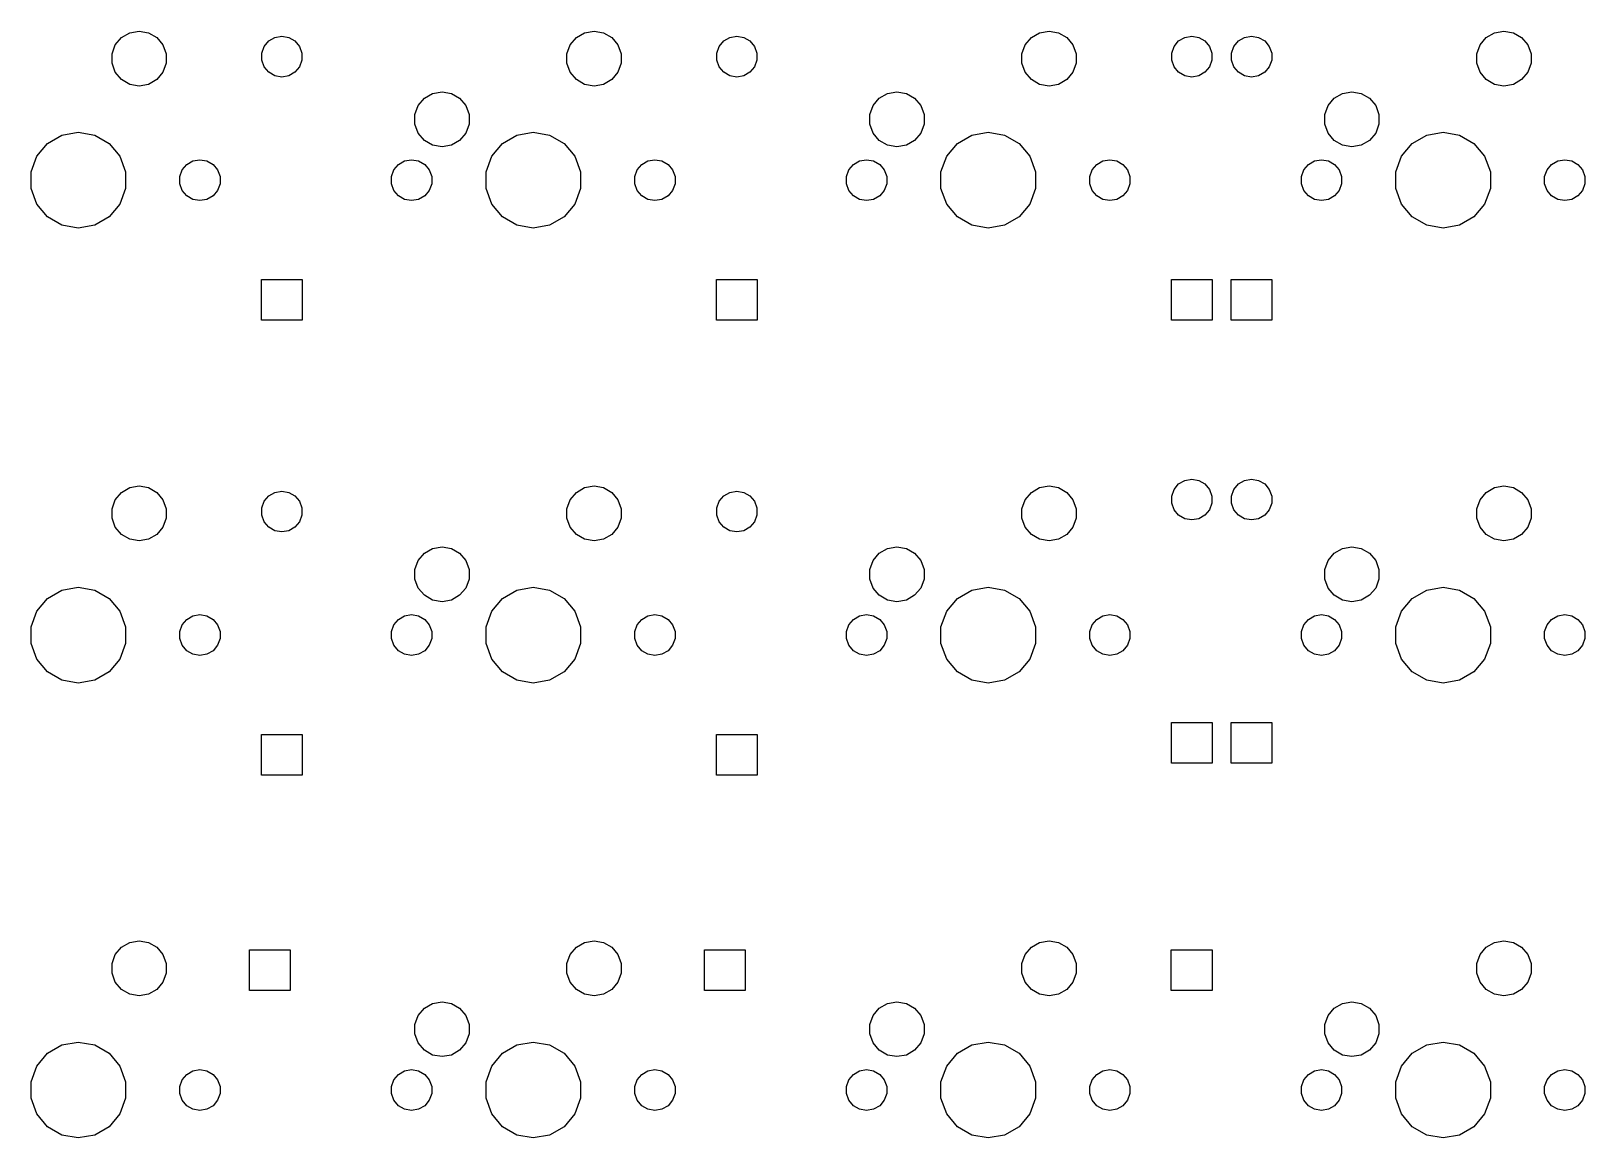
# Model space of a CAD drawing. Extents: x 16 to 275, y -108 to -13.
# Drawn here: x 77 to 141.9, y -62 to -15.8 of the extents above; entities that cross this region are included whole.
import ezdxf

# ---------------------------------------------------------------- set-up
doc = ezdxf.new("R2010")
doc.units = 0
doc.header["$MEASUREMENT"] = 0
doc.layers.add('BLACK', color=7, linetype='CONTINUOUS')

msp = doc.modelspace()

# ---------------------------------------------------------------- linework, layer by layer
at = {"layer": 'Black'}
for p, q in [((80.5464, -16.3463), (80.8025, -16.0411)), ((80.8025, -16.0411), (81.1476, -15.8418)), ((81.1476, -15.8418), (81.54, -15.7726)), ((81.54, -15.7726), (81.9324, -15.8418)), ((81.9324, -15.8418), (82.2775, -16.0411)), ((82.2775, -16.0411), (82.5336, -16.3463)), ((86.7639, -16.413), (86.9543, -16.1861)), ((86.9543, -16.1861), (87.2108, -16.038)), ((87.2108, -16.038), (87.5025, -15.9866)), ((87.5025, -15.9866), (87.7942, -16.038)), ((87.7942, -16.038), (88.0508, -16.1861)), ((88.0508, -16.1861), (88.2412, -16.413)), ((99.5464, -16.3463), (99.8025, -16.0411)), ((99.8025, -16.0411), (100.148, -15.8418)), ((100.148, -15.8418), (100.54, -15.7726)), ((100.54, -15.7726), (100.932, -15.8418)), ((100.932, -15.8418), (101.278, -16.0411)), ((101.278, -16.0411), (101.534, -16.3463)), ((105.764, -16.413), (105.954, -16.1861)), ((105.954, -16.1861), (106.211, -16.038)), ((106.211, -16.038), (106.503, -15.9866)), ((106.503, -15.9866), (106.794, -16.038)), ((106.794, -16.038), (107.051, -16.1861)), ((107.051, -16.1861), (107.241, -16.413)), ((118.546, -16.3463), (118.802, -16.0411)), ((118.802, -16.0411), (119.148, -15.8418)), ((119.148, -15.8418), (119.54, -15.7726)), ((119.54, -15.7726), (119.932, -15.8418)), ((119.932, -15.8418), (120.278, -16.0411)), ((120.278, -16.0411), (120.534, -16.3463)), ((124.764, -16.413), (124.954, -16.1861)), ((124.954, -16.1861), (125.211, -16.038)), ((125.211, -16.038), (125.503, -15.9866)), ((125.503, -15.9866), (125.794, -16.038)), ((125.794, -16.038), (126.051, -16.1861)), ((126.051, -16.1861), (126.241, -16.413)), ((127.264, -16.413), (127.454, -16.1861)), ((127.454, -16.1861), (127.711, -16.038)), ((127.711, -16.038), (128.003, -15.9866)), ((128.003, -15.9866), (128.294, -16.038)), ((128.294, -16.038), (128.551, -16.1861)), ((128.551, -16.1861), (128.741, -16.413)), ((137.546, -16.3463), (137.802, -16.0411)), ((137.802, -16.0411), (138.148, -15.8418)), ((138.148, -15.8418), (138.54, -15.7726)), ((138.54, -15.7726), (138.932, -15.8418)), ((138.932, -15.8418), (139.278, -16.0411)), ((139.278, -16.0411), (139.534, -16.3463)), ((80.4101, -16.7208), (80.5464, -16.3463)), ((80.4101, -17.1192), (80.4101, -16.7208)), ((82.5336, -16.3463), (82.6699, -16.7208)), ((82.6699, -16.7208), (82.6699, -17.1192)), ((86.6626, -16.6914), (86.7639, -16.413)), ((86.6626, -16.9876), (86.6626, -16.6914)), ((88.2412, -16.413), (88.3425, -16.6914)), ((88.3425, -16.6914), (88.3425, -16.9876)), ((99.4101, -16.7208), (99.5464, -16.3463)), ((99.4101, -17.1192), (99.4101, -16.7208)), ((101.534, -16.3463), (101.67, -16.7208)), ((101.67, -16.7208), (101.67, -17.1192)), ((105.663, -16.6914), (105.764, -16.413)), ((105.663, -16.9876), (105.663, -16.6914)), ((107.241, -16.413), (107.342, -16.6914)), ((107.342, -16.6914), (107.342, -16.9876)), ((118.41, -16.7208), (118.546, -16.3463)), ((118.41, -17.1192), (118.41, -16.7208)), ((120.534, -16.3463), (120.67, -16.7208)), ((120.67, -16.7208), (120.67, -17.1192)), ((124.663, -16.6914), (124.764, -16.413)), ((124.663, -16.9876), (124.663, -16.6914)), ((126.241, -16.413), (126.342, -16.6914)), ((126.342, -16.6914), (126.342, -16.9876)), ((127.163, -16.6914), (127.264, -16.413)), ((127.163, -16.9876), (127.163, -16.6914)), ((128.741, -16.413), (128.842, -16.6914)), ((128.842, -16.6914), (128.842, -16.9876)), ((137.41, -16.7208), (137.546, -16.3463)), ((137.41, -17.1192), (137.41, -16.7208)), ((139.534, -16.3463), (139.67, -16.7208)), ((139.67, -16.7208), (139.67, -17.1192)), ((80.5464, -17.4937), (80.4101, -17.1192)), ((80.8025, -17.7989), (80.5464, -17.4937)), ((82.5336, -17.4937), (82.2775, -17.7989)), ((82.6699, -17.1192), (82.5336, -17.4937)), ((86.7639, -17.2659), (86.6626, -16.9876)), ((86.9543, -17.4928), (86.7639, -17.2659)), ((87.2108, -17.6409), (86.9543, -17.4928)), ((88.0508, -17.4928), (87.7942, -17.6409)), ((88.2412, -17.2659), (88.0508, -17.4928)), ((88.3425, -16.9876), (88.2412, -17.2659)), ((99.5464, -17.4937), (99.4101, -17.1192)), ((99.8025, -17.7989), (99.5464, -17.4937)), ((101.534, -17.4937), (101.278, -17.7989)), ((101.67, -17.1192), (101.534, -17.4937)), ((105.764, -17.2659), (105.663, -16.9876)), ((105.954, -17.4928), (105.764, -17.2659)), ((106.211, -17.6409), (105.954, -17.4928)), ((107.051, -17.4928), (106.794, -17.6409)), ((107.241, -17.2659), (107.051, -17.4928)), ((107.342, -16.9876), (107.241, -17.2659)), ((118.546, -17.4937), (118.41, -17.1192)), ((118.802, -17.7989), (118.546, -17.4937)), ((120.534, -17.4937), (120.278, -17.7989)), ((120.67, -17.1192), (120.534, -17.4937)), ((124.764, -17.2659), (124.663, -16.9876)), ((124.954, -17.4928), (124.764, -17.2659)), ((125.211, -17.6409), (124.954, -17.4928)), ((126.051, -17.4928), (125.794, -17.6409)), ((126.241, -17.2659), (126.051, -17.4928)), ((126.342, -16.9876), (126.241, -17.2659)), ((127.264, -17.2659), (127.163, -16.9876)), ((127.454, -17.4928), (127.264, -17.2659)), ((127.711, -17.6409), (127.454, -17.4928)), ((128.551, -17.4928), (128.294, -17.6409)), ((128.741, -17.2659), (128.551, -17.4928)), ((128.842, -16.9876), (128.741, -17.2659)), ((137.546, -17.4937), (137.41, -17.1192)), ((137.802, -17.7989), (137.546, -17.4937)), ((139.534, -17.4937), (139.278, -17.7989)), ((139.67, -17.1192), (139.534, -17.4937)), ((81.1476, -17.9982), (80.8025, -17.7989)), ((81.54, -18.0674), (81.1476, -17.9982)), ((81.9324, -17.9982), (81.54, -18.0674)), ((82.2775, -17.7989), (81.9324, -17.9982)), ((87.5025, -17.6924), (87.2108, -17.6409)), ((87.7942, -17.6409), (87.5025, -17.6924)), ((100.148, -17.9982), (99.8025, -17.7989)), ((100.54, -18.0674), (100.148, -17.9982)), ((100.932, -17.9982), (100.54, -18.0674)), ((101.278, -17.7989), (100.932, -17.9982)), ((106.503, -17.6924), (106.211, -17.6409)), ((106.794, -17.6409), (106.503, -17.6924)), ((119.148, -17.9982), (118.802, -17.7989)), ((119.54, -18.0674), (119.148, -17.9982)), ((119.932, -17.9982), (119.54, -18.0674)), ((120.278, -17.7989), (119.932, -17.9982)), ((125.503, -17.6924), (125.211, -17.6409)), ((125.794, -17.6409), (125.503, -17.6924)), ((128.003, -17.6924), (127.711, -17.6409)), ((128.294, -17.6409), (128.003, -17.6924)), ((138.148, -17.9982), (137.802, -17.7989)), ((138.54, -18.0674), (138.148, -17.9982)), ((138.932, -17.9982), (138.54, -18.0674)), ((139.278, -17.7989), (138.932, -17.9982)), ((93.1964, -18.8863), (93.4525, -18.5811)), ((93.4525, -18.5811), (93.7976, -18.3818)), ((93.7976, -18.3818), (94.19, -18.3126)), ((94.19, -18.3126), (94.5824, -18.3818)), ((94.5824, -18.3818), (94.9275, -18.5811)), ((94.9275, -18.5811), (95.1836, -18.8863)), ((112.196, -18.8863), (112.452, -18.5811)), ((112.452, -18.5811), (112.798, -18.3818)), ((112.798, -18.3818), (113.19, -18.3126)), ((113.19, -18.3126), (113.582, -18.3818)), ((113.582, -18.3818), (113.928, -18.5811)), ((113.928, -18.5811), (114.184, -18.8863)), ((131.196, -18.8863), (131.452, -18.5811)), ((131.452, -18.5811), (131.798, -18.3818)), ((131.798, -18.3818), (132.19, -18.3126)), ((132.19, -18.3126), (132.582, -18.3818)), ((132.582, -18.3818), (132.928, -18.5811)), ((132.928, -18.5811), (133.184, -18.8863)), ((93.0601, -19.2608), (93.1964, -18.8863)), ((93.0601, -19.6592), (93.0601, -19.2608)), ((95.1836, -18.8863), (95.3199, -19.2608)), ((95.3199, -19.2608), (95.3199, -19.6592)), ((112.06, -19.2608), (112.196, -18.8863)), ((112.06, -19.6592), (112.06, -19.2608)), ((114.184, -18.8863), (114.32, -19.2608)), ((114.32, -19.2608), (114.32, -19.6592)), ((131.06, -19.2608), (131.196, -18.8863)), ((131.06, -19.6592), (131.06, -19.2608)), ((133.184, -18.8863), (133.32, -19.2608)), ((133.32, -19.2608), (133.32, -19.6592)), ((78.3154, -20.1192), (79, -19.9985)), ((79, -19.9985), (79.6846, -20.1192)), ((93.1964, -20.0337), (93.0601, -19.6592)), ((93.4525, -20.3389), (93.1964, -20.0337)), ((95.1836, -20.0337), (94.9275, -20.3389)), ((95.3199, -19.6592), (95.1836, -20.0337)), ((97.3154, -20.1192), (98, -19.9985)), ((98, -19.9985), (98.6846, -20.1192)), ((112.196, -20.0337), (112.06, -19.6592)), ((112.452, -20.3389), (112.196, -20.0337)), ((114.184, -20.0337), (113.928, -20.3389)), ((114.32, -19.6592), (114.184, -20.0337)), ((116.315, -20.1192), (117, -19.9985)), ((117, -19.9985), (117.685, -20.1192)), ((131.196, -20.0337), (131.06, -19.6592)), ((131.452, -20.3389), (131.196, -20.0337)), ((133.184, -20.0337), (132.928, -20.3389)), ((133.32, -19.6592), (133.184, -20.0337)), ((135.315, -20.1192), (136, -19.9985)), ((136, -19.9985), (136.685, -20.1192)), ((77.2666, -20.9992), (77.7134, -20.4667)), ((77.7134, -20.4667), (78.3154, -20.1192)), ((79.6846, -20.1192), (80.2865, -20.4667)), ((80.2865, -20.4667), (80.7334, -20.9992)), ((93.7976, -20.5382), (93.4525, -20.3389)), ((94.19, -20.6074), (93.7976, -20.5382)), ((94.5824, -20.5382), (94.19, -20.6074)), ((94.9275, -20.3389), (94.5824, -20.5382)), ((96.2666, -20.9992), (96.7134, -20.4667)), ((96.7134, -20.4667), (97.3154, -20.1192)), ((98.6846, -20.1192), (99.2865, -20.4667)), ((99.2865, -20.4667), (99.7334, -20.9992)), ((112.798, -20.5382), (112.452, -20.3389)), ((113.19, -20.6074), (112.798, -20.5382)), ((113.582, -20.5382), (113.19, -20.6074)), ((113.928, -20.3389), (113.582, -20.5382)), ((115.267, -20.9992), (115.713, -20.4667)), ((115.713, -20.4667), (116.315, -20.1192)), ((117.685, -20.1192), (118.287, -20.4667)), ((118.287, -20.4667), (118.733, -20.9992)), ((131.798, -20.5382), (131.452, -20.3389)), ((132.19, -20.6074), (131.798, -20.5382)), ((132.582, -20.5382), (132.19, -20.6074)), ((132.928, -20.3389), (132.582, -20.5382)), ((134.267, -20.9992), (134.713, -20.4667)), ((134.713, -20.4667), (135.315, -20.1192)), ((136.685, -20.1192), (137.287, -20.4667)), ((137.287, -20.4667), (137.733, -20.9992)), ((77.0289, -21.6524), (77.2666, -20.9992)), ((80.7334, -20.9992), (80.9711, -21.6524)), ((83.3403, -21.5729), (83.531, -21.3457)), ((83.531, -21.3457), (83.7879, -21.1974)), ((83.7879, -21.1974), (84.08, -21.1458)), ((84.08, -21.1458), (84.3721, -21.1974)), ((84.3721, -21.1974), (84.629, -21.3457)), ((84.629, -21.3457), (84.8197, -21.5729)), ((92.1803, -21.5729), (92.371, -21.3457)), ((92.371, -21.3457), (92.6279, -21.1974)), ((92.6279, -21.1974), (92.92, -21.1458)), ((92.92, -21.1458), (93.2121, -21.1974)), ((93.2121, -21.1974), (93.469, -21.3457)), ((93.469, -21.3457), (93.6597, -21.5729)), ((96.0289, -21.6524), (96.2666, -20.9992)), ((99.7334, -20.9992), (99.9711, -21.6524)), ((102.34, -21.5729), (102.531, -21.3457)), ((102.531, -21.3457), (102.788, -21.1974)), ((102.788, -21.1974), (103.08, -21.1458)), ((103.08, -21.1458), (103.372, -21.1974)), ((103.372, -21.1974), (103.629, -21.3457)), ((103.629, -21.3457), (103.82, -21.5729)), ((111.18, -21.5729), (111.371, -21.3457)), ((111.371, -21.3457), (111.628, -21.1974)), ((111.628, -21.1974), (111.92, -21.1458)), ((111.92, -21.1458), (112.212, -21.1974)), ((112.212, -21.1974), (112.469, -21.3457)), ((112.469, -21.3457), (112.66, -21.5729)), ((115.029, -21.6524), (115.267, -20.9992)), ((118.733, -20.9992), (118.971, -21.6524)), ((121.34, -21.5729), (121.531, -21.3457)), ((121.531, -21.3457), (121.788, -21.1974)), ((121.788, -21.1974), (122.08, -21.1458)), ((122.08, -21.1458), (122.372, -21.1974)), ((122.372, -21.1974), (122.629, -21.3457)), ((122.629, -21.3457), (122.82, -21.5729)), ((130.18, -21.5729), (130.371, -21.3457)), ((130.371, -21.3457), (130.628, -21.1974)), ((130.628, -21.1974), (130.92, -21.1458)), ((130.92, -21.1458), (131.212, -21.1974)), ((131.212, -21.1974), (131.469, -21.3457)), ((131.469, -21.3457), (131.66, -21.5729)), ((134.029, -21.6524), (134.267, -20.9992)), ((137.733, -20.9992), (137.971, -21.6524)), ((140.34, -21.5729), (140.531, -21.3457)), ((140.531, -21.3457), (140.788, -21.1974)), ((140.788, -21.1974), (141.08, -21.1458)), ((141.08, -21.1458), (141.372, -21.1974)), ((141.372, -21.1974), (141.629, -21.3457)), ((141.629, -21.3457), (141.82, -21.5729)), ((77.0289, -22.3476), (77.0289, -21.6524)), ((80.9711, -21.6524), (80.9711, -22.3476)), ((83.2388, -21.8517), (83.3403, -21.5729)), ((83.2388, -22.1483), (83.2388, -21.8517)), ((84.8197, -21.5729), (84.9212, -21.8517)), ((84.9212, -21.8517), (84.9212, -22.1483)), ((92.0788, -21.8517), (92.1803, -21.5729)), ((92.0788, -22.1483), (92.0788, -21.8517)), ((93.6597, -21.5729), (93.7612, -21.8517)), ((93.7612, -21.8517), (93.7612, -22.1483)), ((96.0289, -22.3476), (96.0289, -21.6524)), ((99.9711, -21.6524), (99.9711, -22.3476)), ((102.239, -21.8517), (102.34, -21.5729)), ((102.239, -22.1483), (102.239, -21.8517)), ((103.82, -21.5729), (103.921, -21.8517)), ((103.921, -21.8517), (103.921, -22.1483)), ((111.079, -21.8517), (111.18, -21.5729)), ((111.079, -22.1483), (111.079, -21.8517)), ((112.66, -21.5729), (112.761, -21.8517)), ((112.761, -21.8517), (112.761, -22.1483)), ((115.029, -22.3476), (115.029, -21.6524)), ((118.971, -21.6524), (118.971, -22.3476)), ((121.239, -21.8517), (121.34, -21.5729)), ((121.239, -22.1483), (121.239, -21.8517)), ((122.82, -21.5729), (122.921, -21.8517)), ((122.921, -21.8517), (122.921, -22.1483)), ((130.079, -21.8517), (130.18, -21.5729)), ((130.079, -22.1483), (130.079, -21.8517)), ((131.66, -21.5729), (131.761, -21.8517)), ((131.761, -21.8517), (131.761, -22.1483)), ((134.029, -22.3476), (134.029, -21.6524)), ((137.971, -21.6524), (137.971, -22.3476)), ((140.239, -21.8517), (140.34, -21.5729)), ((140.239, -22.1483), (140.239, -21.8517)), ((141.82, -21.5729), (141.921, -21.8517)), ((141.921, -21.8517), (141.921, -22.1483)), ((77.2666, -23.0008), (77.0289, -22.3476)), ((80.9711, -22.3476), (80.7334, -23.0008)), ((83.3403, -22.4271), (83.2388, -22.1483)), ((83.531, -22.6543), (83.3403, -22.4271)), ((83.7879, -22.8026), (83.531, -22.6543)), ((84.629, -22.6543), (84.3721, -22.8026)), ((84.8197, -22.4271), (84.629, -22.6543)), ((84.9212, -22.1483), (84.8197, -22.4271)), ((92.1803, -22.4271), (92.0788, -22.1483)), ((92.371, -22.6543), (92.1803, -22.4271)), ((92.6279, -22.8026), (92.371, -22.6543)), ((93.469, -22.6543), (93.2121, -22.8026)), ((93.6597, -22.4271), (93.469, -22.6543)), ((93.7612, -22.1483), (93.6597, -22.4271)), ((96.2666, -23.0008), (96.0289, -22.3476)), ((99.9711, -22.3476), (99.7334, -23.0008)), ((102.34, -22.4271), (102.239, -22.1483)), ((102.531, -22.6543), (102.34, -22.4271)), ((102.788, -22.8026), (102.531, -22.6543)), ((103.629, -22.6543), (103.372, -22.8026)), ((103.82, -22.4271), (103.629, -22.6543)), ((103.921, -22.1483), (103.82, -22.4271)), ((111.18, -22.4271), (111.079, -22.1483)), ((111.371, -22.6543), (111.18, -22.4271)), ((111.628, -22.8026), (111.371, -22.6543)), ((112.469, -22.6543), (112.212, -22.8026)), ((112.66, -22.4271), (112.469, -22.6543)), ((112.761, -22.1483), (112.66, -22.4271)), ((115.267, -23.0008), (115.029, -22.3476)), ((118.971, -22.3476), (118.733, -23.0008)), ((121.34, -22.4271), (121.239, -22.1483)), ((121.531, -22.6543), (121.34, -22.4271)), ((121.788, -22.8026), (121.531, -22.6543)), ((122.629, -22.6543), (122.372, -22.8026)), ((122.82, -22.4271), (122.629, -22.6543)), ((122.921, -22.1483), (122.82, -22.4271)), ((130.18, -22.4271), (130.079, -22.1483)), ((130.371, -22.6543), (130.18, -22.4271)), ((130.628, -22.8026), (130.371, -22.6543)), ((131.469, -22.6543), (131.212, -22.8026)), ((131.66, -22.4271), (131.469, -22.6543)), ((131.761, -22.1483), (131.66, -22.4271)), ((134.267, -23.0008), (134.029, -22.3476)), ((137.971, -22.3476), (137.733, -23.0008)), ((140.34, -22.4271), (140.239, -22.1483)), ((140.531, -22.6543), (140.34, -22.4271)), ((140.788, -22.8026), (140.531, -22.6543)), ((141.629, -22.6543), (141.372, -22.8026)), ((141.82, -22.4271), (141.629, -22.6543)), ((141.921, -22.1483), (141.82, -22.4271)), ((77.7134, -23.5332), (77.2666, -23.0008)), ((80.7334, -23.0008), (80.2865, -23.5332)), ((84.08, -22.8542), (83.7879, -22.8026)), ((84.3721, -22.8026), (84.08, -22.8542)), ((92.92, -22.8542), (92.6279, -22.8026)), ((93.2121, -22.8026), (92.92, -22.8542)), ((96.7134, -23.5332), (96.2666, -23.0008)), ((99.7334, -23.0008), (99.2865, -23.5332)), ((103.08, -22.8542), (102.788, -22.8026)), ((103.372, -22.8026), (103.08, -22.8542)), ((111.92, -22.8542), (111.628, -22.8026)), ((112.212, -22.8026), (111.92, -22.8542)), ((115.713, -23.5332), (115.267, -23.0008)), ((118.733, -23.0008), (118.287, -23.5332)), ((122.08, -22.8542), (121.788, -22.8026)), ((122.372, -22.8026), (122.08, -22.8542)), ((130.92, -22.8542), (130.628, -22.8026)), ((131.212, -22.8026), (130.92, -22.8542)), ((134.713, -23.5332), (134.267, -23.0008)), ((137.733, -23.0008), (137.287, -23.5332)), ((141.08, -22.8542), (140.788, -22.8026)), ((141.372, -22.8026), (141.08, -22.8542)), ((78.3154, -23.8808), (77.7134, -23.5332)), ((79, -24.0015), (78.3154, -23.8808)), ((79.6846, -23.8808), (79, -24.0015)), ((80.2865, -23.5332), (79.6846, -23.8808)), ((97.3154, -23.8808), (96.7134, -23.5332)), ((98, -24.0015), (97.3154, -23.8808)), ((98.6846, -23.8808), (98, -24.0015)), ((99.2865, -23.5332), (98.6846, -23.8808)), ((116.315, -23.8808), (115.713, -23.5332)), ((117, -24.0015), (116.315, -23.8808)), ((117.685, -23.8808), (117, -24.0015)), ((118.287, -23.5332), (117.685, -23.8808)), ((135.315, -23.8808), (134.713, -23.5332)), ((136, -24.0015), (135.315, -23.8808)), ((136.685, -23.8808), (136, -24.0015)), ((137.287, -23.5332), (136.685, -23.8808)), ((86.6529, -27.8491), (86.6529, -26.1498)), ((86.6529, -26.1498), (88.3522, -26.1498)), ((88.3522, -26.1498), (88.3522, -27.8491)), ((105.653, -27.8491), (105.653, -26.1498)), ((105.653, -26.1498), (107.352, -26.1498)), ((107.352, -26.1498), (107.352, -27.8491)), ((124.653, -27.8491), (124.653, -26.1498)), ((124.653, -26.1498), (126.352, -26.1498)), ((126.352, -26.1498), (126.352, -27.8491)), ((127.153, -27.8491), (127.153, -26.1498)), ((127.153, -26.1498), (128.852, -26.1498)), ((128.852, -26.1498), (128.852, -27.8491)), ((88.3522, -27.8491), (86.6529, -27.8491)), ((107.352, -27.8491), (105.653, -27.8491)), ((126.352, -27.8491), (124.653, -27.8491)), ((128.852, -27.8491), (127.153, -27.8491)), ((80.5464, -35.3463), (80.8025, -35.0411)), ((80.8025, -35.0411), (81.1476, -34.8418)), ((81.1476, -34.8418), (81.54, -34.7726)), ((81.54, -34.7726), (81.9324, -34.8418)), ((81.9324, -34.8418), (82.2775, -35.0411)), ((82.2775, -35.0411), (82.5336, -35.3463)), ((86.9543, -35.1861), (87.2108, -35.038)), ((87.2108, -35.038), (87.5025, -34.9866)), ((87.5025, -34.9866), (87.7942, -35.038)), ((87.7942, -35.038), (88.0508, -35.1861)), ((99.5464, -35.3463), (99.8025, -35.0411)), ((99.8025, -35.0411), (100.148, -34.8418)), ((100.148, -34.8418), (100.54, -34.7726)), ((100.54, -34.7726), (100.932, -34.8418)), ((100.932, -34.8418), (101.278, -35.0411)), ((101.278, -35.0411), (101.534, -35.3463)), ((105.954, -35.1861), (106.211, -35.038)), ((106.211, -35.038), (106.503, -34.9866)), ((106.503, -34.9866), (106.794, -35.038)), ((106.794, -35.038), (107.051, -35.1861)), ((118.546, -35.3463), (118.802, -35.0411)), ((118.802, -35.0411), (119.148, -34.8418)), ((119.148, -34.8418), (119.54, -34.7726)), ((119.54, -34.7726), (119.932, -34.8418)), ((119.932, -34.8418), (120.278, -35.0411)), ((120.278, -35.0411), (120.534, -35.3463)), ((124.663, -35.1914), (124.764, -34.913)), ((124.764, -34.913), (124.954, -34.6861)), ((124.954, -34.6861), (125.211, -34.538)), ((125.211, -34.538), (125.503, -34.4866)), ((125.503, -34.4866), (125.794, -34.538)), ((125.794, -34.538), (126.051, -34.6861)), ((126.051, -34.6861), (126.241, -34.913)), ((126.241, -34.913), (126.342, -35.1914)), ((127.163, -35.1914), (127.264, -34.913)), ((127.264, -34.913), (127.454, -34.6861)), ((127.454, -34.6861), (127.711, -34.538)), ((127.711, -34.538), (128.003, -34.4866)), ((128.003, -34.4866), (128.294, -34.538)), ((128.294, -34.538), (128.551, -34.6861)), ((128.551, -34.6861), (128.741, -34.913)), ((128.741, -34.913), (128.842, -35.1914)), ((137.546, -35.3463), (137.802, -35.0411)), ((137.802, -35.0411), (138.148, -34.8418)), ((138.148, -34.8418), (138.54, -34.7726)), ((138.54, -34.7726), (138.932, -34.8418)), ((138.932, -34.8418), (139.278, -35.0411)), ((139.278, -35.0411), (139.534, -35.3463)), ((80.4101, -35.7208), (80.5464, -35.3463)), ((82.5336, -35.3463), (82.6699, -35.7208)), ((86.6626, -35.6914), (86.7639, -35.413)), ((86.7639, -35.413), (86.9543, -35.1861)), ((88.0508, -35.1861), (88.2412, -35.413)), ((88.2412, -35.413), (88.3425, -35.6914)), ((99.4101, -35.7208), (99.5464, -35.3463)), ((101.534, -35.3463), (101.67, -35.7208)), ((105.663, -35.6914), (105.764, -35.413)), ((105.764, -35.413), (105.954, -35.1861)), ((107.051, -35.1861), (107.241, -35.413)), ((107.241, -35.413), (107.342, -35.6914)), ((118.41, -35.7208), (118.546, -35.3463)), ((120.534, -35.3463), (120.67, -35.7208)), ((124.663, -35.4876), (124.663, -35.1914)), ((124.764, -35.7659), (124.663, -35.4876)), ((126.342, -35.4876), (126.241, -35.7659)), ((126.342, -35.1914), (126.342, -35.4876)), ((127.163, -35.4876), (127.163, -35.1914)), ((127.264, -35.7659), (127.163, -35.4876)), ((128.842, -35.4876), (128.741, -35.7659)), ((128.842, -35.1914), (128.842, -35.4876)), ((137.41, -35.7208), (137.546, -35.3463)), ((139.534, -35.3463), (139.67, -35.7208)), ((80.4101, -36.1192), (80.4101, -35.7208)), ((80.5464, -36.4937), (80.4101, -36.1192)), ((82.6699, -36.1192), (82.5336, -36.4937)), ((82.6699, -35.7208), (82.6699, -36.1192)), ((86.6626, -35.9876), (86.6626, -35.6914)), ((86.7639, -36.2659), (86.6626, -35.9876)), ((86.9543, -36.4928), (86.7639, -36.2659)), ((88.2412, -36.2659), (88.0508, -36.4928)), ((88.3425, -35.9876), (88.2412, -36.2659)), ((88.3425, -35.6914), (88.3425, -35.9876)), ((99.4101, -36.1192), (99.4101, -35.7208)), ((99.5464, -36.4937), (99.4101, -36.1192)), ((101.67, -36.1192), (101.534, -36.4937)), ((101.67, -35.7208), (101.67, -36.1192)), ((105.663, -35.9876), (105.663, -35.6914)), ((105.764, -36.2659), (105.663, -35.9876)), ((105.954, -36.4928), (105.764, -36.2659)), ((107.241, -36.2659), (107.051, -36.4928)), ((107.342, -35.9876), (107.241, -36.2659)), ((107.342, -35.6914), (107.342, -35.9876)), ((118.41, -36.1192), (118.41, -35.7208)), ((118.546, -36.4937), (118.41, -36.1192)), ((120.67, -36.1192), (120.534, -36.4937)), ((120.67, -35.7208), (120.67, -36.1192)), ((124.954, -35.9928), (124.764, -35.7659)), ((125.211, -36.1409), (124.954, -35.9928)), ((125.503, -36.1924), (125.211, -36.1409)), ((125.794, -36.1409), (125.503, -36.1924)), ((126.051, -35.9928), (125.794, -36.1409)), ((126.241, -35.7659), (126.051, -35.9928)), ((127.454, -35.9928), (127.264, -35.7659)), ((127.711, -36.1409), (127.454, -35.9928)), ((128.003, -36.1924), (127.711, -36.1409)), ((128.294, -36.1409), (128.003, -36.1924)), ((128.551, -35.9928), (128.294, -36.1409)), ((128.741, -35.7659), (128.551, -35.9928)), ((137.41, -36.1192), (137.41, -35.7208)), ((137.546, -36.4937), (137.41, -36.1192)), ((139.67, -36.1192), (139.534, -36.4937)), ((139.67, -35.7208), (139.67, -36.1192)), ((80.8025, -36.7989), (80.5464, -36.4937)), ((81.1476, -36.9982), (80.8025, -36.7989)), ((82.2775, -36.7989), (81.9324, -36.9982)), ((82.5336, -36.4937), (82.2775, -36.7989)), ((87.2108, -36.6409), (86.9543, -36.4928)), ((87.5025, -36.6924), (87.2108, -36.6409)), ((87.7942, -36.6409), (87.5025, -36.6924)), ((88.0508, -36.4928), (87.7942, -36.6409)), ((99.8025, -36.7989), (99.5464, -36.4937)), ((100.148, -36.9982), (99.8025, -36.7989)), ((101.278, -36.7989), (100.932, -36.9982)), ((101.534, -36.4937), (101.278, -36.7989)), ((106.211, -36.6409), (105.954, -36.4928)), ((106.503, -36.6924), (106.211, -36.6409)), ((106.794, -36.6409), (106.503, -36.6924)), ((107.051, -36.4928), (106.794, -36.6409)), ((118.802, -36.7989), (118.546, -36.4937)), ((119.148, -36.9982), (118.802, -36.7989)), ((120.278, -36.7989), (119.932, -36.9982)), ((120.534, -36.4937), (120.278, -36.7989)), ((137.802, -36.7989), (137.546, -36.4937)), ((138.148, -36.9982), (137.802, -36.7989)), ((139.278, -36.7989), (138.932, -36.9982)), ((139.534, -36.4937), (139.278, -36.7989)), ((81.54, -37.0674), (81.1476, -36.9982)), ((81.9324, -36.9982), (81.54, -37.0674)), ((93.1964, -37.8863), (93.4525, -37.5811)), ((93.4525, -37.5811), (93.7976, -37.3818)), ((93.7976, -37.3818), (94.19, -37.3126)), ((94.19, -37.3126), (94.5824, -37.3818)), ((94.5824, -37.3818), (94.9275, -37.5811)), ((94.9275, -37.5811), (95.1836, -37.8863)), ((100.54, -37.0674), (100.148, -36.9982)), ((100.932, -36.9982), (100.54, -37.0674)), ((112.196, -37.8863), (112.452, -37.5811)), ((112.452, -37.5811), (112.798, -37.3818)), ((112.798, -37.3818), (113.19, -37.3126)), ((113.19, -37.3126), (113.582, -37.3818)), ((113.582, -37.3818), (113.928, -37.5811)), ((113.928, -37.5811), (114.184, -37.8863)), ((119.54, -37.0674), (119.148, -36.9982)), ((119.932, -36.9982), (119.54, -37.0674)), ((131.196, -37.8863), (131.452, -37.5811)), ((131.452, -37.5811), (131.798, -37.3818)), ((131.798, -37.3818), (132.19, -37.3126)), ((132.19, -37.3126), (132.582, -37.3818)), ((132.582, -37.3818), (132.928, -37.5811)), ((132.928, -37.5811), (133.184, -37.8863)), ((138.54, -37.0674), (138.148, -36.9982)), ((138.932, -36.9982), (138.54, -37.0674)), ((93.0601, -38.2608), (93.1964, -37.8863)), ((93.0601, -38.6592), (93.0601, -38.2608)), ((95.1836, -37.8863), (95.3199, -38.2608)), ((95.3199, -38.2608), (95.3199, -38.6592)), ((112.06, -38.2608), (112.196, -37.8863)), ((112.06, -38.6592), (112.06, -38.2608)), ((114.184, -37.8863), (114.32, -38.2608)), ((114.32, -38.2608), (114.32, -38.6592)), ((131.06, -38.2608), (131.196, -37.8863)), ((131.06, -38.6592), (131.06, -38.2608)), ((133.184, -37.8863), (133.32, -38.2608)), ((133.32, -38.2608), (133.32, -38.6592)), ((93.1964, -39.0337), (93.0601, -38.6592)), ((95.3199, -38.6592), (95.1836, -39.0337)), ((112.196, -39.0337), (112.06, -38.6592)), ((114.32, -38.6592), (114.184, -39.0337)), ((131.196, -39.0337), (131.06, -38.6592)), ((133.32, -38.6592), (133.184, -39.0337)), ((77.2666, -39.9992), (77.7134, -39.4667)), ((77.7134, -39.4667), (78.3154, -39.1192)), ((78.3154, -39.1192), (79, -38.9985)), ((79, -38.9985), (79.6846, -39.1192)), ((79.6846, -39.1192), (80.2865, -39.4667)), ((80.2865, -39.4667), (80.7334, -39.9992)), ((93.4525, -39.3389), (93.1964, -39.0337)), ((93.7976, -39.5382), (93.4525, -39.3389)), ((94.19, -39.6074), (93.7976, -39.5382)), ((94.5824, -39.5382), (94.19, -39.6074)), ((94.9275, -39.3389), (94.5824, -39.5382)), ((95.1836, -39.0337), (94.9275, -39.3389)), ((96.2666, -39.9992), (96.7134, -39.4667)), ((96.7134, -39.4667), (97.3154, -39.1192)), ((97.3154, -39.1192), (98, -38.9985)), ((98, -38.9985), (98.6846, -39.1192)), ((98.6846, -39.1192), (99.2865, -39.4667)), ((99.2865, -39.4667), (99.7334, -39.9992)), ((112.452, -39.3389), (112.196, -39.0337)), ((112.798, -39.5382), (112.452, -39.3389)), ((113.19, -39.6074), (112.798, -39.5382)), ((113.582, -39.5382), (113.19, -39.6074)), ((113.928, -39.3389), (113.582, -39.5382)), ((114.184, -39.0337), (113.928, -39.3389)), ((115.267, -39.9992), (115.713, -39.4667)), ((115.713, -39.4667), (116.315, -39.1192)), ((116.315, -39.1192), (117, -38.9985)), ((117, -38.9985), (117.685, -39.1192)), ((117.685, -39.1192), (118.287, -39.4667)), ((118.287, -39.4667), (118.733, -39.9992)), ((131.452, -39.3389), (131.196, -39.0337)), ((131.798, -39.5382), (131.452, -39.3389)), ((132.19, -39.6074), (131.798, -39.5382)), ((132.582, -39.5382), (132.19, -39.6074)), ((132.928, -39.3389), (132.582, -39.5382)), ((133.184, -39.0337), (132.928, -39.3389)), ((134.267, -39.9992), (134.713, -39.4667)), ((134.713, -39.4667), (135.315, -39.1192)), ((135.315, -39.1192), (136, -38.9985)), ((136, -38.9985), (136.685, -39.1192)), ((136.685, -39.1192), (137.287, -39.4667)), ((137.287, -39.4667), (137.733, -39.9992)), ((77.0289, -40.6524), (77.2666, -39.9992)), ((80.7334, -39.9992), (80.9711, -40.6524)), ((83.531, -40.3457), (83.7879, -40.1974)), ((83.7879, -40.1974), (84.08, -40.1458)), ((84.08, -40.1458), (84.3721, -40.1974)), ((84.3721, -40.1974), (84.629, -40.3457)), ((92.371, -40.3457), (92.6279, -40.1974)), ((92.6279, -40.1974), (92.92, -40.1458)), ((92.92, -40.1458), (93.2121, -40.1974)), ((93.2121, -40.1974), (93.469, -40.3457)), ((96.0289, -40.6524), (96.2666, -39.9992)), ((99.7334, -39.9992), (99.9711, -40.6524)), ((102.531, -40.3457), (102.788, -40.1974)), ((102.788, -40.1974), (103.08, -40.1458)), ((103.08, -40.1458), (103.372, -40.1974)), ((103.372, -40.1974), (103.629, -40.3457)), ((111.371, -40.3457), (111.628, -40.1974)), ((111.628, -40.1974), (111.92, -40.1458)), ((111.92, -40.1458), (112.212, -40.1974)), ((112.212, -40.1974), (112.469, -40.3457)), ((115.029, -40.6524), (115.267, -39.9992)), ((118.733, -39.9992), (118.971, -40.6524)), ((121.531, -40.3457), (121.788, -40.1974)), ((121.788, -40.1974), (122.08, -40.1458)), ((122.08, -40.1458), (122.372, -40.1974)), ((122.372, -40.1974), (122.629, -40.3457)), ((130.371, -40.3457), (130.628, -40.1974)), ((130.628, -40.1974), (130.92, -40.1458)), ((130.92, -40.1458), (131.212, -40.1974)), ((131.212, -40.1974), (131.469, -40.3457)), ((134.029, -40.6524), (134.267, -39.9992)), ((137.733, -39.9992), (137.971, -40.6524)), ((140.531, -40.3457), (140.788, -40.1974)), ((140.788, -40.1974), (141.08, -40.1458)), ((141.08, -40.1458), (141.372, -40.1974)), ((141.372, -40.1974), (141.629, -40.3457)), ((77.0289, -41.3476), (77.0289, -40.6524)), ((80.9711, -40.6524), (80.9711, -41.3476)), ((83.2388, -40.8517), (83.3403, -40.5729)), ((83.2388, -41.1483), (83.2388, -40.8517)), ((83.3403, -40.5729), (83.531, -40.3457)), ((84.629, -40.3457), (84.8197, -40.5729)), ((84.8197, -40.5729), (84.9212, -40.8517)), ((84.9212, -40.8517), (84.9212, -41.1483)), ((92.0788, -40.8517), (92.1803, -40.5729)), ((92.0788, -41.1483), (92.0788, -40.8517)), ((92.1803, -40.5729), (92.371, -40.3457)), ((93.469, -40.3457), (93.6597, -40.5729)), ((93.6597, -40.5729), (93.7612, -40.8517)), ((93.7612, -40.8517), (93.7612, -41.1483)), ((96.0289, -41.3476), (96.0289, -40.6524)), ((99.9711, -40.6524), (99.9711, -41.3476)), ((102.239, -40.8517), (102.34, -40.5729)), ((102.239, -41.1483), (102.239, -40.8517)), ((102.34, -40.5729), (102.531, -40.3457)), ((103.629, -40.3457), (103.82, -40.5729)), ((103.82, -40.5729), (103.921, -40.8517)), ((103.921, -40.8517), (103.921, -41.1483)), ((111.079, -40.8517), (111.18, -40.5729)), ((111.079, -41.1483), (111.079, -40.8517)), ((111.18, -40.5729), (111.371, -40.3457)), ((112.469, -40.3457), (112.66, -40.5729)), ((112.66, -40.5729), (112.761, -40.8517)), ((112.761, -40.8517), (112.761, -41.1483)), ((115.029, -41.3476), (115.029, -40.6524)), ((118.971, -40.6524), (118.971, -41.3476)), ((121.239, -40.8517), (121.34, -40.5729)), ((121.239, -41.1483), (121.239, -40.8517)), ((121.34, -40.5729), (121.531, -40.3457)), ((122.629, -40.3457), (122.82, -40.5729)), ((122.82, -40.5729), (122.921, -40.8517)), ((122.921, -40.8517), (122.921, -41.1483)), ((130.079, -40.8517), (130.18, -40.5729)), ((130.079, -41.1483), (130.079, -40.8517)), ((130.18, -40.5729), (130.371, -40.3457)), ((131.469, -40.3457), (131.66, -40.5729)), ((131.66, -40.5729), (131.761, -40.8517)), ((131.761, -40.8517), (131.761, -41.1483)), ((134.029, -41.3476), (134.029, -40.6524)), ((137.971, -40.6524), (137.971, -41.3476)), ((140.239, -40.8517), (140.34, -40.5729)), ((140.239, -41.1483), (140.239, -40.8517)), ((140.34, -40.5729), (140.531, -40.3457)), ((141.629, -40.3457), (141.82, -40.5729)), ((141.82, -40.5729), (141.921, -40.8517)), ((141.921, -40.8517), (141.921, -41.1483)), ((77.2666, -42.0008), (77.0289, -41.3476)), ((80.9711, -41.3476), (80.7334, -42.0008)), ((83.3403, -41.4271), (83.2388, -41.1483)), ((83.531, -41.6543), (83.3403, -41.4271)), ((84.8197, -41.4271), (84.629, -41.6543)), ((84.9212, -41.1483), (84.8197, -41.4271)), ((92.1803, -41.4271), (92.0788, -41.1483)), ((92.371, -41.6543), (92.1803, -41.4271)), ((93.6597, -41.4271), (93.469, -41.6543)), ((93.7612, -41.1483), (93.6597, -41.4271)), ((96.2666, -42.0008), (96.0289, -41.3476)), ((99.9711, -41.3476), (99.7334, -42.0008)), ((102.34, -41.4271), (102.239, -41.1483)), ((102.531, -41.6543), (102.34, -41.4271)), ((103.82, -41.4271), (103.629, -41.6543)), ((103.921, -41.1483), (103.82, -41.4271)), ((111.18, -41.4271), (111.079, -41.1483)), ((111.371, -41.6543), (111.18, -41.4271)), ((112.66, -41.4271), (112.469, -41.6543)), ((112.761, -41.1483), (112.66, -41.4271)), ((115.267, -42.0008), (115.029, -41.3476)), ((118.971, -41.3476), (118.733, -42.0008)), ((121.34, -41.4271), (121.239, -41.1483)), ((121.531, -41.6543), (121.34, -41.4271)), ((122.82, -41.4271), (122.629, -41.6543)), ((122.921, -41.1483), (122.82, -41.4271)), ((130.18, -41.4271), (130.079, -41.1483)), ((130.371, -41.6543), (130.18, -41.4271)), ((131.66, -41.4271), (131.469, -41.6543)), ((131.761, -41.1483), (131.66, -41.4271)), ((134.267, -42.0008), (134.029, -41.3476)), ((137.971, -41.3476), (137.733, -42.0008)), ((140.34, -41.4271), (140.239, -41.1483)), ((140.531, -41.6543), (140.34, -41.4271)), ((141.82, -41.4271), (141.629, -41.6543)), ((141.921, -41.1483), (141.82, -41.4271)), ((77.7134, -42.5332), (77.2666, -42.0008)), ((80.7334, -42.0008), (80.2865, -42.5332)), ((83.7879, -41.8026), (83.531, -41.6543)), ((84.08, -41.8541), (83.7879, -41.8026)), ((84.3721, -41.8026), (84.08, -41.8541)), ((84.629, -41.6543), (84.3721, -41.8026)), ((92.6279, -41.8026), (92.371, -41.6543)), ((92.92, -41.8541), (92.6279, -41.8026)), ((93.2121, -41.8026), (92.92, -41.8541)), ((93.469, -41.6543), (93.2121, -41.8026)), ((96.7134, -42.5332), (96.2666, -42.0008)), ((99.7334, -42.0008), (99.2865, -42.5332)), ((102.788, -41.8026), (102.531, -41.6543)), ((103.08, -41.8541), (102.788, -41.8026)), ((103.372, -41.8026), (103.08, -41.8541)), ((103.629, -41.6543), (103.372, -41.8026)), ((111.628, -41.8026), (111.371, -41.6543)), ((111.92, -41.8541), (111.628, -41.8026)), ((112.212, -41.8026), (111.92, -41.8541)), ((112.469, -41.6543), (112.212, -41.8026)), ((115.713, -42.5332), (115.267, -42.0008)), ((118.733, -42.0008), (118.287, -42.5332)), ((121.788, -41.8026), (121.531, -41.6543)), ((122.08, -41.8541), (121.788, -41.8026)), ((122.372, -41.8026), (122.08, -41.8541)), ((122.629, -41.6543), (122.372, -41.8026)), ((130.628, -41.8026), (130.371, -41.6543)), ((130.92, -41.8541), (130.628, -41.8026)), ((131.212, -41.8026), (130.92, -41.8541)), ((131.469, -41.6543), (131.212, -41.8026)), ((134.713, -42.5332), (134.267, -42.0008)), ((137.733, -42.0008), (137.287, -42.5332)), ((140.788, -41.8026), (140.531, -41.6543)), ((141.08, -41.8541), (140.788, -41.8026)), ((141.372, -41.8026), (141.08, -41.8541)), ((141.629, -41.6543), (141.372, -41.8026)), ((78.3154, -42.8808), (77.7134, -42.5332)), ((80.2865, -42.5332), (79.6846, -42.8808)), ((97.3154, -42.8808), (96.7134, -42.5332)), ((99.2865, -42.5332), (98.6846, -42.8808)), ((116.315, -42.8808), (115.713, -42.5332)), ((118.287, -42.5332), (117.685, -42.8808)), ((135.315, -42.8808), (134.713, -42.5332)), ((137.287, -42.5332), (136.685, -42.8808)), ((79, -43.0015), (78.3154, -42.8808)), ((79.6846, -42.8808), (79, -43.0015)), ((98, -43.0015), (97.3154, -42.8808)), ((98.6846, -42.8808), (98, -43.0015)), ((117, -43.0015), (116.315, -42.8808)), ((117.685, -42.8808), (117, -43.0015)), ((136, -43.0015), (135.315, -42.8808)), ((136.685, -42.8808), (136, -43.0015)), ((124.653, -46.3491), (124.653, -44.6499)), ((124.653, -44.6499), (126.352, -44.6499)), ((126.352, -44.6499), (126.352, -46.3491)), ((127.153, -46.3491), (127.153, -44.6499)), ((127.153, -44.6499), (128.852, -44.6499)), ((128.852, -44.6499), (128.852, -46.3491)), ((86.6529, -46.8491), (86.6529, -45.1499)), ((86.6529, -45.1499), (88.3522, -45.1499)), ((88.3522, -45.1499), (88.3522, -46.8491)), ((105.653, -46.8491), (105.653, -45.1499)), ((105.653, -45.1499), (107.352, -45.1499)), ((107.352, -45.1499), (107.352, -46.8491)), ((126.352, -46.3491), (124.653, -46.3491)), ((128.852, -46.3491), (127.153, -46.3491)), ((88.3522, -46.8491), (86.6529, -46.8491)), ((107.352, -46.8491), (105.653, -46.8491)), ((80.8025, -54.0411), (81.1476, -53.8418)), ((81.1476, -53.8418), (81.54, -53.7726)), ((81.54, -53.7726), (81.9324, -53.8418)), ((81.9324, -53.8418), (82.2775, -54.0411)), ((99.8025, -54.0411), (100.148, -53.8418)), ((100.148, -53.8418), (100.54, -53.7726)), ((100.54, -53.7726), (100.932, -53.8418)), ((100.932, -53.8418), (101.278, -54.0411)), ((118.802, -54.0411), (119.148, -53.8418)), ((119.148, -53.8418), (119.54, -53.7726)), ((119.54, -53.7726), (119.932, -53.8418)), ((119.932, -53.8418), (120.278, -54.0411)), ((137.802, -54.0411), (138.148, -53.8418)), ((138.148, -53.8418), (138.54, -53.7726)), ((138.54, -53.7726), (138.932, -53.8418)), ((138.932, -53.8418), (139.278, -54.0411)), ((80.4101, -54.7208), (80.5464, -54.3463)), ((80.5464, -54.3463), (80.8025, -54.0411)), ((82.2775, -54.0411), (82.5336, -54.3463)), ((82.5336, -54.3463), (82.6699, -54.7208)), ((86.1478, -55.8501), (86.1478, -54.1509)), ((86.1478, -54.1509), (87.8471, -54.1509)), ((87.8471, -54.1509), (87.8471, -55.8501)), ((99.4101, -54.7208), (99.5464, -54.3463)), ((99.5464, -54.3463), (99.8025, -54.0411)), ((101.278, -54.0411), (101.534, -54.3463)), ((101.534, -54.3463), (101.67, -54.7208)), ((105.148, -55.8501), (105.148, -54.1509)), ((105.148, -54.1509), (106.847, -54.1509)), ((106.847, -54.1509), (106.847, -55.8501)), ((118.41, -54.7208), (118.546, -54.3463)), ((118.546, -54.3463), (118.802, -54.0411)), ((120.278, -54.0411), (120.534, -54.3463)), ((120.534, -54.3463), (120.67, -54.7208)), ((124.648, -55.8501), (124.648, -54.1509)), ((124.648, -54.1509), (126.347, -54.1509)), ((126.347, -54.1509), (126.347, -55.8501)), ((137.41, -54.7208), (137.546, -54.3463)), ((137.546, -54.3463), (137.802, -54.0411)), ((139.278, -54.0411), (139.534, -54.3463)), ((139.534, -54.3463), (139.67, -54.7208)), ((80.4101, -55.1192), (80.4101, -54.7208)), ((80.5464, -55.4937), (80.4101, -55.1192)), ((82.6699, -55.1192), (82.5336, -55.4937)), ((82.6699, -54.7208), (82.6699, -55.1192)), ((99.4101, -55.1192), (99.4101, -54.7208)), ((99.5464, -55.4937), (99.4101, -55.1192)), ((101.67, -55.1192), (101.534, -55.4937)), ((101.67, -54.7208), (101.67, -55.1192)), ((118.41, -55.1192), (118.41, -54.7208)), ((118.546, -55.4937), (118.41, -55.1192)), ((120.67, -55.1192), (120.534, -55.4937)), ((120.67, -54.7208), (120.67, -55.1192)), ((137.41, -55.1192), (137.41, -54.7208)), ((137.546, -55.4937), (137.41, -55.1192)), ((139.67, -55.1192), (139.534, -55.4937)), ((139.67, -54.7208), (139.67, -55.1192)), ((80.8025, -55.7989), (80.5464, -55.4937)), ((81.1476, -55.9982), (80.8025, -55.7989)), ((82.2775, -55.7989), (81.9324, -55.9982)), ((82.5336, -55.4937), (82.2775, -55.7989)), ((99.8025, -55.7989), (99.5464, -55.4937)), ((100.148, -55.9982), (99.8025, -55.7989)), ((101.278, -55.7989), (100.932, -55.9982)), ((101.534, -55.4937), (101.278, -55.7989)), ((118.802, -55.7989), (118.546, -55.4937)), ((119.148, -55.9982), (118.802, -55.7989)), ((120.278, -55.7989), (119.932, -55.9982)), ((120.534, -55.4937), (120.278, -55.7989)), ((137.802, -55.7989), (137.546, -55.4937)), ((138.148, -55.9982), (137.802, -55.7989)), ((139.278, -55.7989), (138.932, -55.9982)), ((139.534, -55.4937), (139.278, -55.7989)), ((81.54, -56.0674), (81.1476, -55.9982)), ((81.9324, -55.9982), (81.54, -56.0674)), ((87.8471, -55.8501), (86.1478, -55.8501)), ((93.4525, -56.5811), (93.7976, -56.3818)), ((93.7976, -56.3818), (94.19, -56.3126)), ((94.19, -56.3126), (94.5824, -56.3818)), ((94.5824, -56.3818), (94.9275, -56.5811)), ((100.54, -56.0674), (100.148, -55.9982)), ((100.932, -55.9982), (100.54, -56.0674)), ((106.847, -55.8501), (105.148, -55.8501)), ((112.452, -56.5811), (112.798, -56.3818)), ((112.798, -56.3818), (113.19, -56.3126)), ((113.19, -56.3126), (113.582, -56.3818)), ((113.582, -56.3818), (113.928, -56.5811)), ((119.54, -56.0674), (119.148, -55.9982)), ((119.932, -55.9982), (119.54, -56.0674)), ((126.347, -55.8501), (124.648, -55.8501)), ((131.452, -56.5811), (131.798, -56.3818)), ((131.798, -56.3818), (132.19, -56.3126)), ((132.19, -56.3126), (132.582, -56.3818)), ((132.582, -56.3818), (132.928, -56.5811)), ((138.54, -56.0674), (138.148, -55.9982)), ((138.932, -55.9982), (138.54, -56.0674)), ((93.0601, -57.2608), (93.1964, -56.8863)), ((93.1964, -56.8863), (93.4525, -56.5811)), ((94.9275, -56.5811), (95.1836, -56.8863)), ((95.1836, -56.8863), (95.3199, -57.2608)), ((112.06, -57.2608), (112.196, -56.8863)), ((112.196, -56.8863), (112.452, -56.5811)), ((113.928, -56.5811), (114.184, -56.8863)), ((114.184, -56.8863), (114.32, -57.2608)), ((131.06, -57.2608), (131.196, -56.8863)), ((131.196, -56.8863), (131.452, -56.5811)), ((132.928, -56.5811), (133.184, -56.8863)), ((133.184, -56.8863), (133.32, -57.2608)), ((93.0601, -57.6592), (93.0601, -57.2608)), ((93.1964, -58.0337), (93.0601, -57.6592)), ((95.3199, -57.6592), (95.1836, -58.0337)), ((95.3199, -57.2608), (95.3199, -57.6592)), ((112.06, -57.6592), (112.06, -57.2608)), ((112.196, -58.0337), (112.06, -57.6592)), ((114.32, -57.6592), (114.184, -58.0337)), ((114.32, -57.2608), (114.32, -57.6592)), ((131.06, -57.6592), (131.06, -57.2608)), ((131.196, -58.0337), (131.06, -57.6592)), ((133.32, -57.6592), (133.184, -58.0337)), ((133.32, -57.2608), (133.32, -57.6592)), ((77.7134, -58.4667), (78.3154, -58.1192)), ((78.3154, -58.1192), (79, -57.9985)), ((79, -57.9985), (79.6846, -58.1192)), ((79.6846, -58.1192), (80.2865, -58.4667)), ((93.4525, -58.3389), (93.1964, -58.0337)), ((93.7976, -58.5382), (93.4525, -58.3389)), ((94.9275, -58.3389), (94.5824, -58.5382)), ((95.1836, -58.0337), (94.9275, -58.3389)), ((96.7134, -58.4667), (97.3154, -58.1192)), ((97.3154, -58.1192), (98, -57.9985)), ((98, -57.9985), (98.6846, -58.1192)), ((98.6846, -58.1192), (99.2865, -58.4667)), ((112.452, -58.3389), (112.196, -58.0337)), ((112.798, -58.5382), (112.452, -58.3389)), ((113.928, -58.3389), (113.582, -58.5382)), ((114.184, -58.0337), (113.928, -58.3389)), ((115.713, -58.4667), (116.315, -58.1192)), ((116.315, -58.1192), (117, -57.9985)), ((117, -57.9985), (117.685, -58.1192)), ((117.685, -58.1192), (118.287, -58.4667)), ((131.452, -58.3389), (131.196, -58.0337)), ((131.798, -58.5382), (131.452, -58.3389)), ((132.928, -58.3389), (132.582, -58.5382)), ((133.184, -58.0337), (132.928, -58.3389)), ((134.713, -58.4667), (135.315, -58.1192)), ((135.315, -58.1192), (136, -57.9985)), ((136, -57.9985), (136.685, -58.1192)), ((136.685, -58.1192), (137.287, -58.4667)), ((77.0289, -59.6524), (77.2666, -58.9992)), ((77.2666, -58.9992), (77.7134, -58.4667)), ((80.2865, -58.4667), (80.7334, -58.9992)), ((80.7334, -58.9992), (80.9711, -59.6524)), ((94.19, -58.6074), (93.7976, -58.5382)), ((94.5824, -58.5382), (94.19, -58.6074)), ((96.0289, -59.6524), (96.2666, -58.9992)), ((96.2666, -58.9992), (96.7134, -58.4667)), ((99.2865, -58.4667), (99.7334, -58.9992)), ((99.7334, -58.9992), (99.9711, -59.6524)), ((113.19, -58.6074), (112.798, -58.5382)), ((113.582, -58.5382), (113.19, -58.6074)), ((115.029, -59.6524), (115.267, -58.9992)), ((115.267, -58.9992), (115.713, -58.4667)), ((118.287, -58.4667), (118.733, -58.9992)), ((118.733, -58.9992), (118.971, -59.6524)), ((132.19, -58.6074), (131.798, -58.5382)), ((132.582, -58.5382), (132.19, -58.6074)), ((134.029, -59.6524), (134.267, -58.9992)), ((134.267, -58.9992), (134.713, -58.4667)), ((137.287, -58.4667), (137.733, -58.9992)), ((137.733, -58.9992), (137.971, -59.6524)), ((77.0289, -60.3476), (77.0289, -59.6524)), ((80.9711, -59.6524), (80.9711, -60.3476)), ((83.2388, -59.8517), (83.3403, -59.5729)), ((83.3403, -59.5729), (83.531, -59.3457)), ((83.531, -59.3457), (83.7879, -59.1974)), ((83.7879, -59.1974), (84.08, -59.1458)), ((84.08, -59.1458), (84.3721, -59.1974)), ((84.3721, -59.1974), (84.629, -59.3457)), ((84.629, -59.3457), (84.8197, -59.5729)), ((84.8197, -59.5729), (84.9212, -59.8517)), ((92.0788, -59.8517), (92.1803, -59.5729)), ((92.1803, -59.5729), (92.371, -59.3457)), ((92.371, -59.3457), (92.6279, -59.1974)), ((92.6279, -59.1974), (92.92, -59.1458)), ((92.92, -59.1458), (93.2121, -59.1974)), ((93.2121, -59.1974), (93.469, -59.3457)), ((93.469, -59.3457), (93.6597, -59.5729)), ((93.6597, -59.5729), (93.7612, -59.8517)), ((96.0289, -60.3476), (96.0289, -59.6524)), ((99.9711, -59.6524), (99.9711, -60.3476)), ((102.239, -59.8517), (102.34, -59.5729)), ((102.34, -59.5729), (102.531, -59.3457)), ((102.531, -59.3457), (102.788, -59.1974)), ((102.788, -59.1974), (103.08, -59.1458)), ((103.08, -59.1458), (103.372, -59.1974)), ((103.372, -59.1974), (103.629, -59.3457)), ((103.629, -59.3457), (103.82, -59.5729)), ((103.82, -59.5729), (103.921, -59.8517)), ((111.079, -59.8517), (111.18, -59.5729)), ((111.18, -59.5729), (111.371, -59.3457)), ((111.371, -59.3457), (111.628, -59.1974)), ((111.628, -59.1974), (111.92, -59.1458)), ((111.92, -59.1458), (112.212, -59.1974)), ((112.212, -59.1974), (112.469, -59.3457)), ((112.469, -59.3457), (112.66, -59.5729)), ((112.66, -59.5729), (112.761, -59.8517)), ((115.029, -60.3476), (115.029, -59.6524)), ((118.971, -59.6524), (118.971, -60.3476)), ((121.239, -59.8517), (121.34, -59.5729)), ((121.34, -59.5729), (121.531, -59.3457)), ((121.531, -59.3457), (121.788, -59.1974)), ((121.788, -59.1974), (122.08, -59.1458)), ((122.08, -59.1458), (122.372, -59.1974)), ((122.372, -59.1974), (122.629, -59.3457)), ((122.629, -59.3457), (122.82, -59.5729)), ((122.82, -59.5729), (122.921, -59.8517)), ((130.079, -59.8517), (130.18, -59.5729)), ((130.18, -59.5729), (130.371, -59.3457)), ((130.371, -59.3457), (130.628, -59.1974)), ((130.628, -59.1974), (130.92, -59.1458)), ((130.92, -59.1458), (131.212, -59.1974)), ((131.212, -59.1974), (131.469, -59.3457)), ((131.469, -59.3457), (131.66, -59.5729)), ((131.66, -59.5729), (131.761, -59.8517)), ((134.029, -60.3476), (134.029, -59.6524)), ((137.971, -59.6524), (137.971, -60.3476)), ((140.239, -59.8517), (140.34, -59.5729)), ((140.34, -59.5729), (140.531, -59.3457)), ((140.531, -59.3457), (140.788, -59.1974)), ((140.788, -59.1974), (141.08, -59.1458)), ((141.08, -59.1458), (141.372, -59.1974)), ((141.372, -59.1974), (141.629, -59.3457)), ((141.629, -59.3457), (141.82, -59.5729)), ((141.82, -59.5729), (141.921, -59.8517)), ((77.2666, -61.0008), (77.0289, -60.3476)), ((80.9711, -60.3476), (80.7334, -61.0008)), ((83.2388, -60.1483), (83.2388, -59.8517)), ((83.3403, -60.4271), (83.2388, -60.1483)), ((84.9212, -60.1483), (84.8197, -60.4271)), ((84.9212, -59.8517), (84.9212, -60.1483)), ((92.0788, -60.1483), (92.0788, -59.8517)), ((92.1803, -60.4271), (92.0788, -60.1483)), ((93.7612, -60.1483), (93.6597, -60.4271)), ((93.7612, -59.8517), (93.7612, -60.1483)), ((96.2666, -61.0008), (96.0289, -60.3476)), ((99.9711, -60.3476), (99.7334, -61.0008)), ((102.239, -60.1483), (102.239, -59.8517)), ((102.34, -60.4271), (102.239, -60.1483)), ((103.921, -60.1483), (103.82, -60.4271)), ((103.921, -59.8517), (103.921, -60.1483)), ((111.079, -60.1483), (111.079, -59.8517)), ((111.18, -60.4271), (111.079, -60.1483)), ((112.761, -60.1483), (112.66, -60.4271)), ((112.761, -59.8517), (112.761, -60.1483)), ((115.267, -61.0008), (115.029, -60.3476)), ((118.971, -60.3476), (118.733, -61.0008)), ((121.239, -60.1483), (121.239, -59.8517)), ((121.34, -60.4271), (121.239, -60.1483)), ((122.921, -60.1483), (122.82, -60.4271)), ((122.921, -59.8517), (122.921, -60.1483)), ((130.079, -60.1483), (130.079, -59.8517)), ((130.18, -60.4271), (130.079, -60.1483)), ((131.761, -60.1483), (131.66, -60.4271)), ((131.761, -59.8517), (131.761, -60.1483)), ((134.267, -61.0008), (134.029, -60.3476)), ((137.971, -60.3476), (137.733, -61.0008)), ((140.239, -60.1483), (140.239, -59.8517)), ((140.34, -60.4271), (140.239, -60.1483)), ((141.921, -60.1483), (141.82, -60.4271)), ((141.921, -59.8517), (141.921, -60.1483)), ((83.531, -60.6543), (83.3403, -60.4271)), ((83.7879, -60.8026), (83.531, -60.6543)), ((84.08, -60.8541), (83.7879, -60.8026)), ((84.3721, -60.8026), (84.08, -60.8541)), ((84.629, -60.6543), (84.3721, -60.8026)), ((84.8197, -60.4271), (84.629, -60.6543)), ((92.371, -60.6543), (92.1803, -60.4271)), ((92.6279, -60.8026), (92.371, -60.6543)), ((92.92, -60.8541), (92.6279, -60.8026)), ((93.2121, -60.8026), (92.92, -60.8541)), ((93.469, -60.6543), (93.2121, -60.8026)), ((93.6597, -60.4271), (93.469, -60.6543)), ((102.531, -60.6543), (102.34, -60.4271)), ((102.788, -60.8026), (102.531, -60.6543)), ((103.08, -60.8541), (102.788, -60.8026)), ((103.372, -60.8026), (103.08, -60.8541)), ((103.629, -60.6543), (103.372, -60.8026)), ((103.82, -60.4271), (103.629, -60.6543)), ((111.371, -60.6543), (111.18, -60.4271)), ((111.628, -60.8026), (111.371, -60.6543)), ((111.92, -60.8541), (111.628, -60.8026)), ((112.212, -60.8026), (111.92, -60.8541)), ((112.469, -60.6543), (112.212, -60.8026)), ((112.66, -60.4271), (112.469, -60.6543)), ((121.531, -60.6543), (121.34, -60.4271)), ((121.788, -60.8026), (121.531, -60.6543)), ((122.08, -60.8541), (121.788, -60.8026)), ((122.372, -60.8026), (122.08, -60.8541)), ((122.629, -60.6543), (122.372, -60.8026)), ((122.82, -60.4271), (122.629, -60.6543)), ((130.371, -60.6543), (130.18, -60.4271)), ((130.628, -60.8026), (130.371, -60.6543)), ((130.92, -60.8541), (130.628, -60.8026)), ((131.212, -60.8026), (130.92, -60.8541)), ((131.469, -60.6543), (131.212, -60.8026)), ((131.66, -60.4271), (131.469, -60.6543)), ((140.531, -60.6543), (140.34, -60.4271)), ((140.788, -60.8026), (140.531, -60.6543)), ((141.08, -60.8541), (140.788, -60.8026)), ((141.372, -60.8026), (141.08, -60.8541)), ((141.629, -60.6543), (141.372, -60.8026)), ((141.82, -60.4271), (141.629, -60.6543)), ((77.7134, -61.5332), (77.2666, -61.0008)), ((78.3154, -61.8808), (77.7134, -61.5332)), ((80.2865, -61.5332), (79.6846, -61.8808)), ((80.7334, -61.0008), (80.2865, -61.5332)), ((96.7134, -61.5332), (96.2666, -61.0008)), ((97.3154, -61.8808), (96.7134, -61.5332)), ((99.2865, -61.5332), (98.6846, -61.8808)), ((99.7334, -61.0008), (99.2865, -61.5332)), ((115.713, -61.5332), (115.267, -61.0008)), ((116.315, -61.8808), (115.713, -61.5332)), ((118.287, -61.5332), (117.685, -61.8808)), ((118.733, -61.0008), (118.287, -61.5332)), ((134.713, -61.5332), (134.267, -61.0008)), ((135.315, -61.8808), (134.713, -61.5332)), ((137.287, -61.5332), (136.685, -61.8808)), ((137.733, -61.0008), (137.287, -61.5332)), ((79, -62.0015), (78.3154, -61.8808)), ((79.6846, -61.8808), (79, -62.0015)), ((98, -62.0015), (97.3154, -61.8808)), ((98.6846, -61.8808), (98, -62.0015)), ((117, -62.0015), (116.315, -61.8808)), ((117.685, -61.8808), (117, -62.0015)), ((136, -62.0015), (135.315, -61.8808)), ((136.685, -61.8808), (136, -62.0015))]:
    msp.add_line(p, q, dxfattribs=at)

doc.saveas('drawing.dxf')
